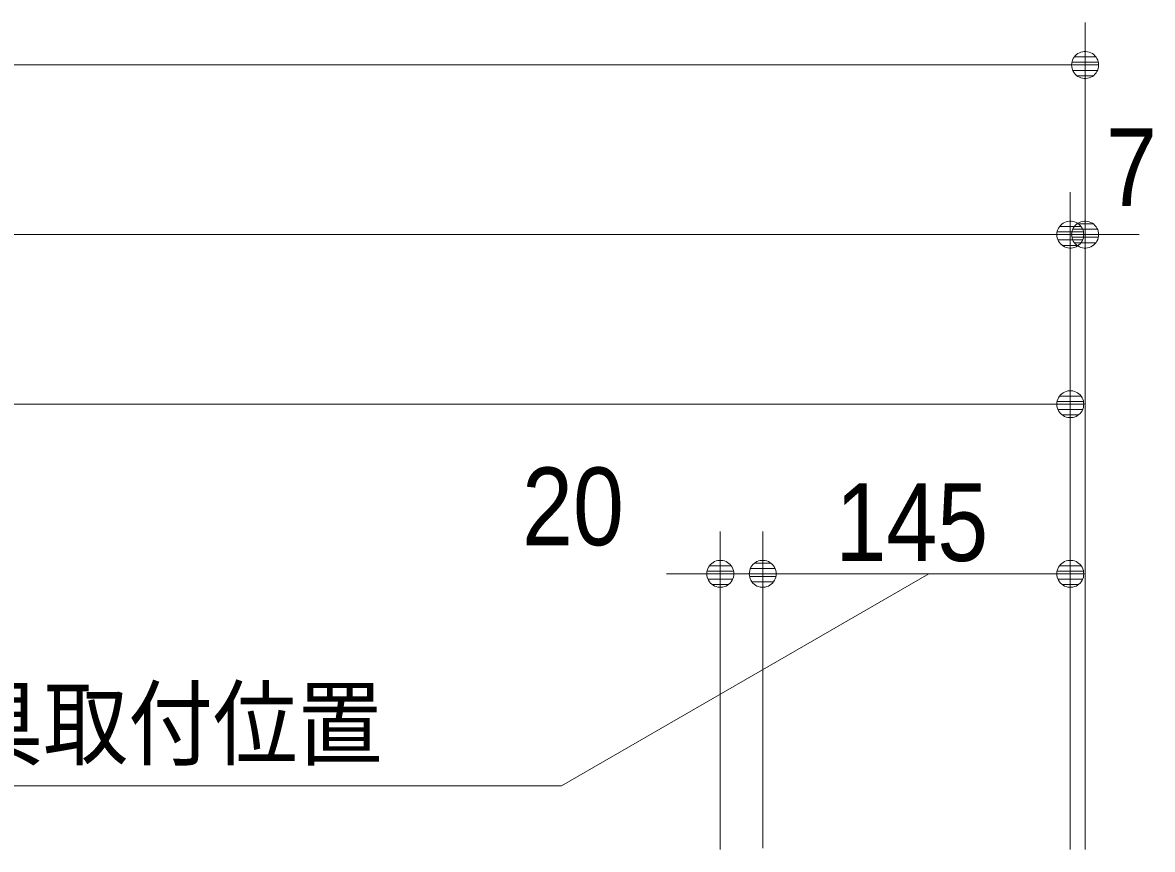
# Model space of a CAD drawing. Units: millimetres, scale not verified. Extents: x -6062 to 6062, y -3045 to 3045.
# Drawn here: x -1329 to -797, y 420 to 810 of the extents above; entities that cross this region are included whole.
import ezdxf
from ezdxf.enums import TextEntityAlignment as Align

# ---------------------------------------------------------------- set-up
doc = ezdxf.new("R2010")
doc.units = ezdxf.units.MM
doc.header["$LTSCALE"] = 20
for name, color, linetype, lineweight in [('0-0_2寸法-1', 7, 'Continuous', 9), ('0-1_0', 7, 'Continuous', 9), ('0-2_2寸法-3', 7, 'Continuous', 9), ('0-5_2寸法-2', 7, 'Continuous', 9)]:
    doc.layers.add(name, color=color, linetype=linetype, lineweight=lineweight)
doc.styles.add('ＭＳ ゴシック', font='')
doc.styles.add('ＭＳ Ｐゴシック', font='')
doc.styles.get('ＭＳ ゴシック').set_extended_font_data('MS Gothic')
doc.styles.get('ＭＳ Ｐゴシック').set_extended_font_data('MS PGothic')

# ---------------------------------------------------------------- blocks, each defined once
blk = doc.blocks.new('_Dot')
at = {"layer": '0-1_0'}
for p, q in [((-10, 0), (-20, 0)), ((9.78, 2), (-9.78, 2)), ((7.99, 6), (-7.99, 6)), ((9.16, -3.98), (-9.16, -3.98)), ((6, -7.98), (-6, -7.98))]:
    blk.add_line(p, q, dxfattribs=at)
for points in [[(10, 0), (9.92, 1.25), (9.69, 2.49), (9.3, 3.68), (8.76, 4.82), (8.09, 5.88), (7.29, 6.85), (6.37, 7.71), (5.36, 8.44), (4.26, 9.05), (3.09, 9.51), (1.87, 9.82), (0.63, 9.98), (-0.63, 9.98), (-1.87, 9.82), (-3.09, 9.51), (-4.26, 9.05), (-5.36, 8.44), (-6.37, 7.71), (-7.29, 6.85), (-8.09, 5.88), (-8.76, 4.82), (-9.3, 3.68), (-9.69, 2.49), (-9.92, 1.25), (-10, 0), (0, 0)], [(-10, 0), (-9.92, -1.25), (-9.69, -2.49), (-9.3, -3.68), (-8.76, -4.82), (-8.09, -5.88), (-7.29, -6.85), (-6.37, -7.71), (-5.36, -8.44), (-4.26, -9.05), (-3.09, -9.51), (-1.87, -9.82), (-0.63, -9.98), (0.63, -9.98), (1.87, -9.82), (3.09, -9.51), (4.26, -9.05), (5.36, -8.44), (6.37, -7.71), (7.29, -6.85), (8.09, -5.88), (8.76, -4.82), (9.3, -3.68), (9.69, -2.49), (9.92, -1.25), (10, 0), (0, 0)]]:
    blk.add_lwpolyline(points, close=True, dxfattribs=at)

msp = doc.modelspace()

# ---------------------------------------------------------------- linework, layer by layer
at = {"layer": '0-0_2寸法-1'}
for p, q in [((-828.5, 730), (-828.5, 810)), ((-5574.79, 790), (-841.21, 790)), ((-835.5, 650), (-835.5, 730)), ((-2151.79, 710), (-848.21, 710)), ((-835.5, 570), (-835.5, 650)), ((-2050.79, 630), (-848.21, 630)), ((-980.5, 420.6), (-980.5, 570)), ((-835.5, 420), (-835.5, 570)), ((-967.79, 550), (-848.21, 550))]:
    msp.add_line(p, q, dxfattribs=at)
at = {"layer": '0-2_2寸法-3'}
msp.add_lwpolyline([(-1677.37, 450), (-1075.45, 450), (-902.24, 550)], dxfattribs=at)
at = {"layer": '0-5_2寸法-2'}
for p, q in [((-835.5, 650), (-835.5, 730)), ((-828.5, 420), (-828.5, 730)), ((-848.21, 710), (-860.92, 710)), ((-828.5, 710), (-835.5, 710)), ((-815.79, 710), (-803.08, 710)), ((-1000.5, 420), (-1000.5, 570)), ((-980.5, 420.6), (-980.5, 570)), ((-1013.21, 550), (-1025.92, 550)), ((-980.5, 550), (-1000.5, 550)), ((-967.79, 550), (-955.08, 550))]:
    msp.add_line(p, q, dxfattribs=at)

# ---------------------------------------------------------------- block references
at = {"layer": '0-0_2寸法-1', "xscale": 0.6356201, "yscale": 0.6356201}
for p in [(-828.5, 790), (-835.5, 710), (-835.5, 630), (-835.5, 550)]:
    msp.add_blockref('_Dot', p, dxfattribs=at)
at = {"layer": '0-0_2寸法-1', "xscale": 0.6356201, "yscale": 0.6356201, "rotation": 180}
msp.add_blockref('_Dot', (-980.5, 550), dxfattribs=at)
at = {"layer": '0-5_2寸法-2', "xscale": 0.6356201, "yscale": 0.6356201}
for p in [(-835.5, 710), (-1000.5, 550)]:
    msp.add_blockref('_Dot', p, dxfattribs=at)
at = {"layer": '0-5_2寸法-2', "xscale": 0.6356201, "yscale": 0.6356201, "rotation": 180}
for p in [(-828.5, 710), (-980.5, 550)]:
    msp.add_blockref('_Dot', p, dxfattribs=at)

# ---------------------------------------------------------------- texts
at = {"layer": '0-0_2寸法-1', "style": 'ＭＳ Ｐゴシック', "width": 0.9}
msp.add_text('145', height=36.66, dxfattribs=at).set_placement((-946.22, 545.04), align=Align.BOTTOM_LEFT)
at = {"layer": '0-2_2寸法-3', "style": 'ＭＳ ゴシック', "width": 0.9}
msp.add_text('スライド式受け金具取付位置', height=32.55, dxfattribs=at).set_placement((-1679.3, 453.34), align=Align.BOTTOM_LEFT)
at = {"layer": '0-5_2寸法-2', "style": 'ＭＳ Ｐゴシック', "width": 0.9}
for s, p in [('7', (-818.62, 712.48)), ('20', (-1093.98, 552.48))]:
    msp.add_text(s, height=36.66, dxfattribs=at).set_placement(p, align=Align.BOTTOM_LEFT)

doc.saveas('drawing.dxf')
